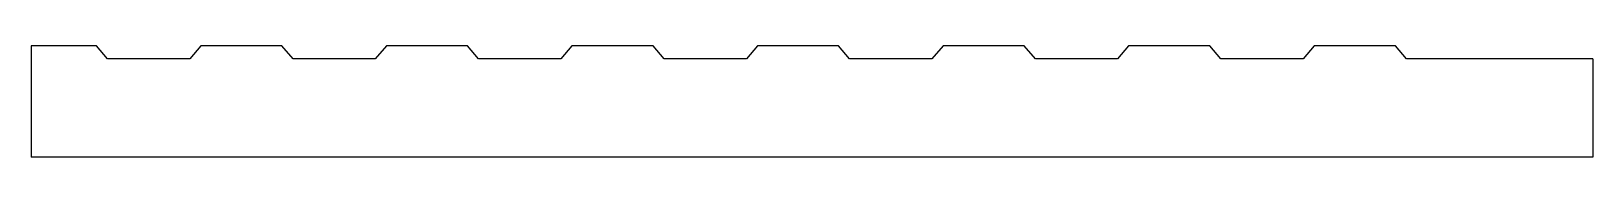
# Model space of a CAD drawing. Header units: millimetres. Extents: x 0 to 1710, y 0 to 122.
import ezdxf

# ---------------------------------------------------------------- set-up
doc = ezdxf.new("R2010")
doc.units = ezdxf.units.MM

msp = doc.modelspace()

# ---------------------------------------------------------------- linework, layer by layer
at = {"color": 7, "linetype": 'Continuous', "lineweight": 25}
for p, q in [((71.4, 122.2), (0, 122.2)), ((0, 122.2), (0, 0)), ((83.4, 107.9), (71.4, 122.2)), ((185.7, 122.2), (173.6, 107.9)), ((274.6, 122.2), (185.7, 122.2)), ((286.8, 107.9), (274.6, 122.2)), ((388.9, 122.2), (376.8, 107.9)), ((477.8, 122.2), (388.9, 122.2)), ((489.8, 107.9), (477.8, 122.2)), ((592.1, 122.2), (580, 107.9)), ((681, 122.2), (592.1, 122.2)), ((693.2, 107.9), (681, 122.2)), ((795.3, 122.2), (783.2, 107.9)), ((884.2, 122.2), (795.3, 122.2)), ((896.2, 107.9), (884.2, 122.2)), ((998.5, 122.2), (986.4, 107.9)), ((1087.4, 122.2), (998.5, 122.2)), ((1099.6, 107.9), (1087.4, 122.2)), ((1201.7, 122.2), (1189.6, 107.9)), ((1290.6, 122.2), (1201.7, 122.2)), ((1302.6, 107.9), (1290.6, 122.2)), ((1404.9, 122.2), (1392.8, 107.9)), ((1493.8, 122.2), (1404.9, 122.2)), ((1506, 107.9), (1493.8, 122.2)), ((173.6, 107.9), (83.4, 107.9)), ((376.8, 107.9), (286.8, 107.9)), ((580, 107.9), (489.8, 107.9)), ((783.2, 107.9), (693.2, 107.9)), ((986.4, 107.9), (896.2, 107.9)), ((1189.6, 107.9), (1099.6, 107.9)), ((1392.8, 107.9), (1302.6, 107.9)), ((1710, 107.9), (1506, 107.9)), ((1710, 107.9), (1710, 0)), ((1710, 0), (0, 0))]:
    msp.add_line(p, q, dxfattribs=at)

doc.saveas('drawing.dxf')
